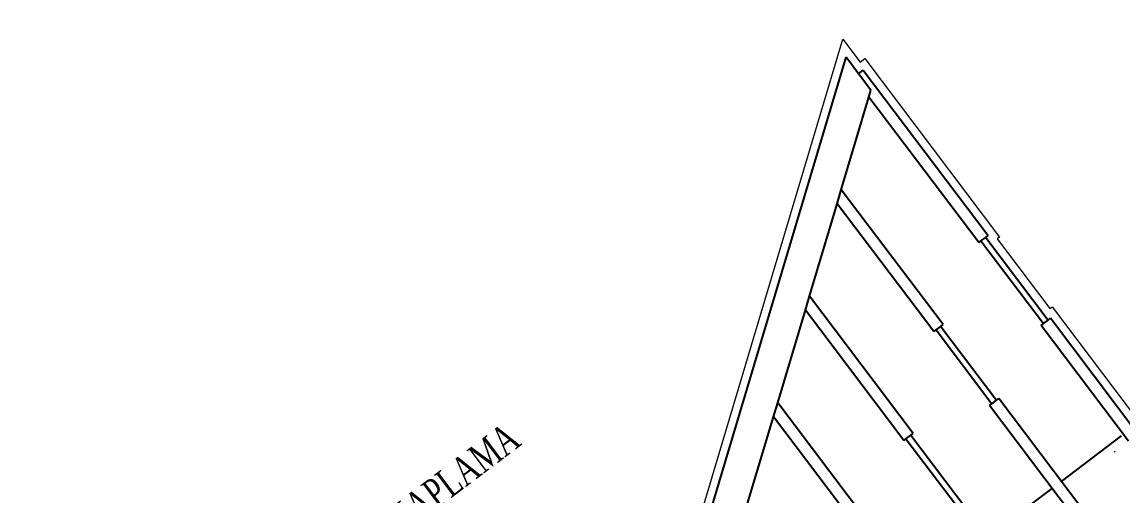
# Model space of a CAD drawing. Header units: millimetres. Extents: x 2232 to 85269, y -3593 to 5869.
# Drawn here: x 3785.4 to 3851.9, y 4229.2 to 4257.8 of the extents above; entities that cross this region are included whole.
import ezdxf

# ---------------------------------------------------------------- set-up
doc = ezdxf.new("R2010")
doc.units = ezdxf.units.MM
doc.linetypes.add('DOTX2', pattern=[0.5, 0, -0.5])
for name, color, linetype, lineweight in [('iz', 1, 'DOTX2', 20), ('sıva iç', 21, 'Continuous', 0), ('ölçü iç', 170, 'Continuous', 9), ('ÖLÇÜ İÇ', 7, 'Continuous', 9)]:
    doc.layers.add(name, color=color, linetype=linetype, lineweight=lineweight)
doc.layers.add('Standart', color=7, linetype='Continuous')
doc.layers.add('Yazi', color=7, linetype='Continuous')
doc.styles.get("Standard").update_dxf_attribs({"font": 'arial.ttf'})
doc.styles.add('Times roman', font='times.ttf')
doc.styles.add('UNIVCH', font='times.ttf', dxfattribs={"width": 0.7})
doc.dimstyles.new('zulay iç ölçü', dxfattribs={"dimtxt": 10, "dimasz": 5, "dimexe": 0.18, "dimexo": 0, "dimgap": 2, "dimtad": 3, "dimdec": 0, "dimzin": 0, "dimdsep": 46, "dimtxsty": 'Standard', "dimblk": 'ARCHTICK', "dimcen": 0.09, "dimse1": 1, "dimse2": 1, "dimadec": 0, "dimazin": 0, "dimtfac": 1, "dimtdec": 0, "dimtix": 1, "dimtofl": 0, "dimtmove": 0, "dimatfit": 3, "dimldrblk": 'ARCHTICK', "dimfxl": 1, "dimtolj": 1, "dimtzin": 0, "dimarcsym": 0})

# ---------------------------------------------------------------- blocks, each defined once
blk = doc.blocks.new('IDE991Entity4331')
at = {"layer": 'Standart', "linetype": 'Continuous', "lineweight": -3}
h = blk.add_hatch(dxfattribs=at)
h.set_pattern_fill('ANSI33', color=171, scale=40, style=0)
h.set_pattern_definition([(45, (0, 0), (-7.07107, 7.07107), []), (45, (7.071, 0), (-7.07107, 7.07107), [5, -2.5])])
h.paths.add_polyline_path([(785, 50), (760, 50), (760, 450), (785, 450)])
blk = doc.blocks.new('IDE991Entity5014')
at = {"layer": 'Standart', "color": 159, "linetype": 'Continuous', "lineweight": -3}
blk.add_lwpolyline([(579.21, 52), (597.99, 52)], dxfattribs=at)
blk = doc.blocks.new('IDE991Entity5015')
at = {"layer": 'Standart', "color": 159, "linetype": 'Continuous', "lineweight": -3}
blk.add_lwpolyline([(600.81, 52), (619, 52)], dxfattribs=at)
blk = doc.blocks.new('IDE991Entity5238')
at = {"layer": 'Standart', "color": 134, "linetype": 'Continuous', "lineweight": -3}
blk.add_lwpolyline([(554.79, 66.24), (554.79, 106.31)], dxfattribs=at)
blk = doc.blocks.new('IDE991Entity5242')
at = {"layer": 'Standart', "color": 134, "linetype": 'Continuous', "lineweight": -3}
blk.add_lwpolyline([(557.61, 66.24), (557.61, 108.39)], dxfattribs=at)
blk = doc.blocks.new('IDE991Entity5245')
at = {"layer": 'Standart', "color": 134, "linetype": 'Continuous', "lineweight": -3}
blk.add_lwpolyline([(577.09, 82.82), (577.09, 60.12)], dxfattribs=at)
blk = doc.blocks.new('IDE991Entity5246')
at = {"layer": 'Standart', "color": 134, "linetype": 'Continuous', "lineweight": -3}
blk.add_lwpolyline([(576.39, 82.82), (576.39, 122.2)], dxfattribs=at)
blk = doc.blocks.new('IDE991Entity5247')
at = {"layer": 'Standart', "color": 134, "linetype": 'Continuous', "lineweight": -3}
blk.add_lwpolyline([(576.39, 82.82), (577.09, 82.82)], dxfattribs=at)
blk = doc.blocks.new('IDE991Entity5249')
at = {"layer": 'Standart', "color": 134, "linetype": 'Continuous', "lineweight": -3}
blk.add_lwpolyline([(578.51, 82.82), (578.51, 60.12)], dxfattribs=at)
blk = doc.blocks.new('IDE991Entity5250')
at = {"layer": 'Standart', "color": 134, "linetype": 'Continuous', "lineweight": -3}
blk.add_lwpolyline([(579.21, 82.82), (579.21, 124.28)], dxfattribs=at)
blk = doc.blocks.new('IDE991Entity5251')
at = {"layer": 'Standart', "color": 134, "linetype": 'Continuous', "lineweight": -3}
blk.add_lwpolyline([(597.99, 32.35), (597.99, 77.06)], dxfattribs=at)
blk = doc.blocks.new('IDE991Entity5252')
at = {"layer": 'Standart', "color": 134, "linetype": 'Continuous', "lineweight": -3}
blk.add_lwpolyline([(597.99, 77.06), (598.69, 77.06)], dxfattribs=at)
blk = doc.blocks.new('IDE991Entity5253')
at = {"layer": 'Standart', "color": 134, "linetype": 'Continuous', "lineweight": -3}
blk.add_lwpolyline([(598.69, 99.41), (598.69, 77.06)], dxfattribs=at)
blk = doc.blocks.new('IDE991Entity5254')
at = {"layer": 'Standart', "color": 134, "linetype": 'Continuous', "lineweight": -3}
blk.add_lwpolyline([(597.99, 99.41), (597.99, 138.08)], dxfattribs=at)
blk = doc.blocks.new('IDE991Entity5255')
at = {"layer": 'Standart', "color": 134, "linetype": 'Continuous', "lineweight": -3}
blk.add_lwpolyline([(597.99, 99.41), (598.69, 99.41)], dxfattribs=at)
blk = doc.blocks.new('IDE991Entity5256')
at = {"layer": 'Standart', "color": 134, "linetype": 'Continuous', "lineweight": -3}
blk.add_lwpolyline([(600.81, 32.35), (600.81, 77.06)], dxfattribs=at)
blk = doc.blocks.new('IDE991Entity5257')
at = {"layer": 'Standart', "color": 134, "linetype": 'Continuous', "lineweight": -3}
blk.add_lwpolyline([(600.11, 99.41), (600.11, 77.06)], dxfattribs=at)
blk = doc.blocks.new('IDE991Entity5258')
at = {"layer": 'Standart', "color": 134, "linetype": 'Continuous', "lineweight": -3}
blk.add_lwpolyline([(600.81, 99.41), (600.81, 140.16)], dxfattribs=at)
blk = doc.blocks.new('IDE991Entity5259')
at = {"layer": 'Standart', "color": 134, "linetype": 'Continuous', "lineweight": -3}
blk.add_lwpolyline([(619.59, 50), (619.59, 85)], dxfattribs=at)
blk = doc.blocks.new('IDE991Entity5260')
at = {"layer": 'Standart', "color": 134, "linetype": 'Continuous', "lineweight": -3}
blk.add_lwpolyline([(619.59, 85), (620.29, 85)], dxfattribs=at)
blk = doc.blocks.new('IDE991Entity5261')
at = {"layer": 'Standart', "color": 134, "linetype": 'Continuous', "lineweight": -3}
blk.add_lwpolyline([(620.29, 110), (620.29, 85)], dxfattribs=at)
blk = doc.blocks.new('IDE991Entity5262')
at = {"layer": 'Standart', "color": 134, "linetype": 'Continuous', "lineweight": -3}
blk.add_lwpolyline([(619.59, 110), (619.59, 153.96)], dxfattribs=at)
blk = doc.blocks.new('IDE991Entity5263')
at = {"layer": 'Standart', "color": 134, "linetype": 'Continuous', "lineweight": -3}
blk.add_lwpolyline([(619.59, 110), (620.29, 110)], dxfattribs=at)
blk = doc.blocks.new('IDE991Entity5264')
at = {"layer": 'Standart', "color": 134, "linetype": 'Continuous', "lineweight": -3}
blk.add_lwpolyline([(621, 160), (622.41, 160)], dxfattribs=at)
blk = doc.blocks.new('IDE991Entity5265')
at = {"layer": 'Standart', "color": 134, "linetype": 'Continuous', "lineweight": -3}
blk.add_lwpolyline([(622.41, 50), (622.41, 85)], dxfattribs=at)
blk = doc.blocks.new('IDE991Entity5266')
at = {"layer": 'Standart', "color": 134, "linetype": 'Continuous', "lineweight": -3}
blk.add_lwpolyline([(621.71, 110), (621.71, 85)], dxfattribs=at)
blk = doc.blocks.new('IDE991Entity5267')
at = {"layer": 'Standart', "color": 134, "linetype": 'Continuous', "lineweight": -3}
blk.add_lwpolyline([(622.41, 160), (622.41, 110)], dxfattribs=at)
blk = doc.blocks.new('IDE991Entity5268')
at = {"layer": 'Standart', "color": 134, "linetype": 'Continuous', "lineweight": -3}
blk.add_lwpolyline([(405, 6.18), (621, 165)], dxfattribs=at)
blk = doc.blocks.new('IDE991Entity5271')
at = {"layer": 'Standart', "color": 134, "linetype": 'Continuous', "lineweight": -3}
blk.add_lwpolyline([(621, 155), (621, 160)], dxfattribs=at)
blk = doc.blocks.new('IDE991Entity5426')
at = {"layer": 'Standart', "color": 159, "linetype": 'Continuous', "lineweight": -3}
blk.add_lwpolyline([(760, 50), (760, 435)], dxfattribs=at)
blk = doc.blocks.new('IDE991Entity6496')
at = {"layer": 'Standart', "color": 134, "linetype": 'Continuous', "lineweight": -3}
blk.add_lwpolyline([(577.09, 82.82), (578.51, 82.82)], dxfattribs=at)
blk = doc.blocks.new('IDE991Entity6497')
at = {"layer": 'Standart', "color": 134, "linetype": 'Continuous', "lineweight": -3}
blk.add_lwpolyline([(578.51, 82.82), (579.21, 82.82)], dxfattribs=at)
blk = doc.blocks.new('IDE991Entity6498')
at = {"layer": 'Standart', "color": 134, "linetype": 'Continuous', "lineweight": -3}
blk.add_lwpolyline([(598.69, 77.06), (600.11, 77.06)], dxfattribs=at)
blk = doc.blocks.new('IDE991Entity6499')
at = {"layer": 'Standart', "color": 134, "linetype": 'Continuous', "lineweight": -3}
blk.add_lwpolyline([(600.11, 77.06), (600.81, 77.06)], dxfattribs=at)
blk = doc.blocks.new('IDE991Entity6500')
at = {"layer": 'Standart', "color": 134, "linetype": 'Continuous', "lineweight": -3}
blk.add_lwpolyline([(598.69, 99.41), (600.11, 99.41)], dxfattribs=at)
blk = doc.blocks.new('IDE991Entity6501')
at = {"layer": 'Standart', "color": 134, "linetype": 'Continuous', "lineweight": -3}
blk.add_lwpolyline([(600.11, 99.41), (600.81, 99.41)], dxfattribs=at)
blk = doc.blocks.new('IDE991Entity6502')
at = {"layer": 'Standart', "color": 134, "linetype": 'Continuous', "lineweight": -3}
blk.add_lwpolyline([(620.29, 85), (621.71, 85)], dxfattribs=at)
blk = doc.blocks.new('IDE991Entity6503')
at = {"layer": 'Standart', "color": 134, "linetype": 'Continuous', "lineweight": -3}
blk.add_lwpolyline([(621.71, 85), (622.41, 85)], dxfattribs=at)
blk = doc.blocks.new('IDE991Entity6504')
at = {"layer": 'Standart', "color": 134, "linetype": 'Continuous', "lineweight": -3}
blk.add_lwpolyline([(620.29, 110), (621.71, 110)], dxfattribs=at)
blk = doc.blocks.new('IDE991Entity6505')
at = {"layer": 'Standart', "color": 134, "linetype": 'Continuous', "lineweight": -3}
blk.add_lwpolyline([(621.71, 110), (622.41, 110)], dxfattribs=at)
blk = doc.blocks.new('IDE991Entity6520')
at = {"layer": 'Standart', "color": 134, "linetype": 'Continuous', "lineweight": -3}
blk.add_lwpolyline([(536.01, 92.51), (554.79, 106.31)], dxfattribs=at)
blk = doc.blocks.new('IDE991Entity6521')
at = {"layer": 'Standart', "color": 134, "linetype": 'Continuous', "lineweight": -3}
blk.add_lwpolyline([(554.79, 106.31), (557.61, 108.39)], dxfattribs=at)
blk = doc.blocks.new('IDE991Entity6522')
at = {"layer": 'Standart', "color": 134, "linetype": 'Continuous', "lineweight": -3}
blk.add_lwpolyline([(557.61, 108.39), (576.39, 122.2)], dxfattribs=at)
blk = doc.blocks.new('IDE991Entity6523')
at = {"layer": 'Standart', "color": 134, "linetype": 'Continuous', "lineweight": -3}
blk.add_lwpolyline([(576.39, 122.2), (579.21, 124.28)], dxfattribs=at)
blk = doc.blocks.new('IDE991Entity6524')
at = {"layer": 'Standart', "color": 134, "linetype": 'Continuous', "lineweight": -3}
blk.add_lwpolyline([(579.21, 124.28), (597.99, 138.08)], dxfattribs=at)
blk = doc.blocks.new('IDE991Entity6525')
at = {"layer": 'Standart', "color": 134, "linetype": 'Continuous', "lineweight": -3}
blk.add_lwpolyline([(597.99, 138.08), (600.81, 140.16)], dxfattribs=at)
blk = doc.blocks.new('IDE991Entity6526')
at = {"layer": 'Standart', "color": 134, "linetype": 'Continuous', "lineweight": -3}
blk.add_lwpolyline([(600.81, 140.16), (619.59, 153.96)], dxfattribs=at)
blk = doc.blocks.new('IDE991Entity6527')
at = {"layer": 'Standart', "color": 134, "linetype": 'Continuous', "lineweight": -3}
blk.add_lwpolyline([(619.59, 153.96), (621, 155)], dxfattribs=at)
blk = doc.blocks.new('IDE991Entity6528')
at = {"layer": 'Standart', "color": 134, "linetype": 'Continuous', "lineweight": -3}
blk.add_lwpolyline([(621, 160), (621, 165)], dxfattribs=at)
blk = doc.blocks.new('TRRTYT')
at = {"layer": 'Standart'}
for name in ['IDE991Entity4331', 'IDE991Entity5426', 'IDE991Entity5268', 'IDE991Entity6528', 'IDE991Entity5264', 'IDE991Entity5271', 'IDE991Entity5267', 'IDE991Entity6527', 'IDE991Entity6526', 'IDE991Entity5262', 'IDE991Entity6525', 'IDE991Entity5258', 'IDE991Entity6524', 'IDE991Entity5254', 'IDE991Entity6523', 'IDE991Entity5250', 'IDE991Entity6522', 'IDE991Entity5246', 'IDE991Entity5263', 'IDE991Entity5261', 'IDE991Entity6504', 'IDE991Entity5266', 'IDE991Entity6505', 'IDE991Entity6521', 'IDE991Entity5242', 'IDE991Entity6520', 'IDE991Entity5238', 'IDE991Entity5255', 'IDE991Entity5253', 'IDE991Entity6500', 'IDE991Entity5257', 'IDE991Entity6501', 'IDE991Entity5247', 'IDE991Entity5245', 'IDE991Entity6496', 'IDE991Entity5249', 'IDE991Entity6497', 'IDE991Entity5259', 'IDE991Entity5260', 'IDE991Entity6502', 'IDE991Entity6503', 'IDE991Entity5265', 'IDE991Entity5251', 'IDE991Entity5252', 'IDE991Entity6498', 'IDE991Entity6499', 'IDE991Entity5256', 'IDE991Entity5014', 'IDE991Entity5015']:
    blk.add_blockref(name, (1034515.63, -397430.95), dxfattribs=at)
blk = doc.blocks.new('_ArchTick')
at = {"color": 0, "linetype": 'ByBlock', "const_width": 0.15}
blk.add_lwpolyline([(-0.5, -0.5), (0.5, 0.5)], dxfattribs=at)
blk = doc.blocks.new('*D2466')
at = {"layer": 'Defpoints', "color": 0, "transparency": 16777216}
for p in [(661177.16, -127428.54), (661187, -127778.54), (661204.5, -127778.54)]:
    blk.add_point(p, dxfattribs=at)
at = {"layer": 'ÖLÇÜ İÇ', "color": 0, "lineweight": -2, "transparency": 16777216}
blk.add_line((661204.5, -127428.54), (661204.5, -127778.54), dxfattribs=at)
at = {"layer": 'ÖLÇÜ İÇ', "color": 0, "lineweight": -2, "transparency": 16777216, "xscale": 5, "yscale": 5, "zscale": 5}
for p, rotation in [((661204.5, -127428.54), 90), ((661204.5, -127778.54), 270)]:
    blk.add_blockref('_ArchTick', p, dxfattribs=dict(at, rotation=rotation))
at = {"layer": 'ÖLÇÜ İÇ', "color": 0, "transparency": 16777216, "insert": (661197.5, -127603.54), "char_height": 10, "attachment_point": 5, "rotation": 90}
blk.add_mtext('\\A1;350', dxfattribs=at)
blk = doc.blocks.new('*D2467')
at = {"layer": 'Defpoints', "color": 0, "transparency": 16777216}
for p in [(661246.19, -127378.54), (661246.19, -127778.54), (661246.19, -127778.54)]:
    blk.add_point(p, dxfattribs=at)
at = {"layer": 'ÖLÇÜ İÇ', "color": 0, "lineweight": -2, "transparency": 16777216}
blk.add_line((661246.19, -127378.54), (661246.19, -127778.54), dxfattribs=at)
at = {"layer": 'ÖLÇÜ İÇ', "color": 0, "lineweight": -2, "transparency": 16777216, "xscale": 5, "yscale": 5, "zscale": 5}
for p, rotation in [((661246.19, -127378.54), 90), ((661246.19, -127778.54), 270)]:
    blk.add_blockref('_ArchTick', p, dxfattribs=dict(at, rotation=rotation))
at = {"layer": 'ÖLÇÜ İÇ', "color": 0, "transparency": 16777216, "insert": (661239.19, -127578.54), "char_height": 10, "attachment_point": 5, "rotation": 90}
blk.add_mtext('\\A1;400', dxfattribs=at)
blk = doc.blocks.new('DFGFDGHN')
at = {"layer": 'ÖLÇÜ İÇ'}
for base, p1, p2, picture, middle in [((661246.19, -127778.54), (661246.19, -127378.54), (661246.19, -127778.54), '*D2467', (661239.19, -127578.54)), ((661204.5, -127778.54), (661177.16, -127428.54), (661187, -127778.54), '*D2466', (661197.5, -127603.54))]:
    dim = blk.add_linear_dim(base=base, p1=p1, p2=p2, angle=90, dimstyle='zulay iç ölçü', dxfattribs=at)
    dim.commit()
    dim.dimension.update_dxf_attribs({"geometry": picture, "text_midpoint": middle})
blk = doc.blocks.new('GHGFHGF')
at = {"layer": 'iz', "ltscale": 50}
blk.add_lwpolyline([(1293664.78, -410389.54), (1294002.19, -410389.54)], dxfattribs=at)
at = {"layer": 'sıva iç'}
blk.add_lwpolyline([(1294137.78, -410006.54), (1293666.78, -410006.54), (1293666.78, -410041.54), (1293661.78, -410041.54), (1293661.78, -410387.54), (1293664.78, -410387.54), (1293843.72, -410387.54), (1294002.78, -410270.59), (1294002.78, -410277.54), (1294004.19, -410277.54), (1294004.19, -410331.54), (1294003.48, -410331.54), (1294003.48, -410352.54), (1294004.19, -410352.54), (1294004.19, -410387.54), (1294137.78, -410387.54)], close=True, dxfattribs=at)
blk.add_blockref('TRRTYT', (258864.14, -13008.59), dxfattribs=at)
at = {"layer": 'ölçü iç', "lineweight": 30}
for p in [(632489.82, -282611), (632871.63, -282611)]:
    blk.add_blockref('DFGFDGHN', p, dxfattribs=at)
at = {"layer": 'Yazi', "style": 'Times roman'}
for s, p in [('%%U2 NOLU DÜKKAN', (1293746.97, -410079.05)), ('%%U2 NOLU DÜKKAN AİT DEPO', (1293746.97, -410471.87))]:
    blk.add_text(s, height=17.9915, dxfattribs=at).set_placement(p)
at = {"layer": 'Yazi', "style": 'UNIVCH', "width": 0.7}
blk.add_text('SERAMİK KAPLAMA', height=6.9984, dxfattribs=at).set_placement((1293810.49, -410302.05))
blk = doc.blocks.new('RRRR')
at = {"layer": 'sıva iç', "rotation": 37.05267661197627}
blk.add_blockref('GHGFHGF', (-156760.25, -889310.84), dxfattribs=at)

msp = doc.modelspace()

# ---------------------------------------------------------------- block references
at = {"layer": 'ÖLÇÜ İÇ', "xscale": 0.25, "yscale": 0.25, "zscale": 0.25}
msp.add_blockref('RRRR', (-276957.058, 113516.845), dxfattribs=at)

doc.saveas('drawing.dxf')
